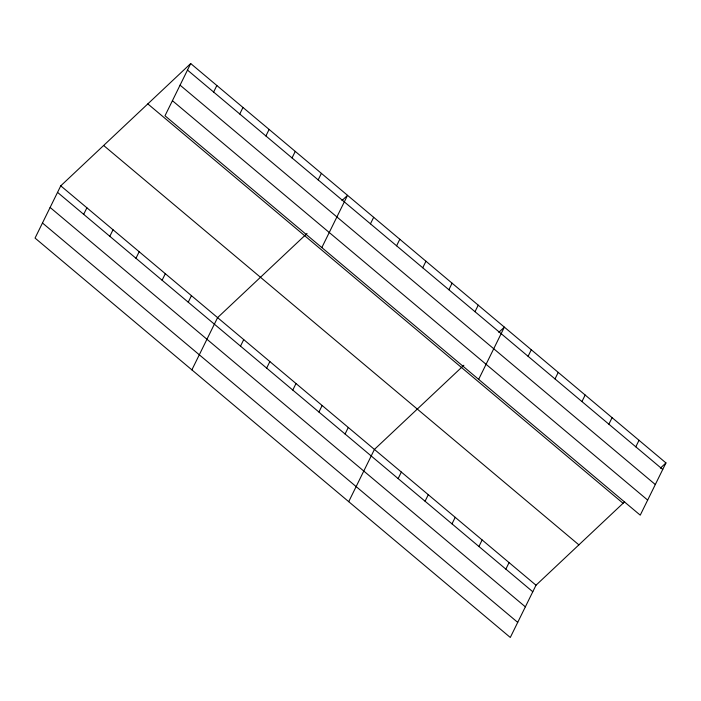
<?xml version="1.0" encoding="UTF-8"?>
<svg xmlns="http://www.w3.org/2000/svg" width="701" height="701" viewBox="0 0 701 701"><rect width="100%" height="100%" fill="white"/><g stroke="black" fill="none" stroke-linecap="round" stroke-linejoin="round"><path stroke-width="1.05" d="M190.707 63.537L164.998 115.779L640.241 515.165L665.95 462.923L190.707 63.537L60.759 185.835L35.05 238.077L510.293 637.463L536.002 585.221L624.652 501.785M83.682 214.34L86.898 207.803M109.82 236.307L113.036 229.77M213.63 92.041L216.846 85.496M135.959 258.275L139.175 251.738M239.76 114L242.984 107.463M162.097 280.242L165.313 273.697M265.898 135.968L269.123 129.431M188.236 302.201L191.452 295.664M292.037 157.935L295.261 151.398M191.881 369.874L217.59 317.632L307.038 233.451M318.175 179.903L321.4 173.366M240.513 346.136L243.729 339.599M321.829 247.576L347.538 195.334L341.974 200.565M266.652 368.104L269.867 361.567M370.452 223.838L373.677 217.301M292.79 390.071L296.006 383.535M396.591 245.806L399.815 239.26M318.929 412.039L322.145 405.502M422.729 267.764L425.954 261.228M345.067 434.007L348.283 427.461M448.868 289.732L452.092 283.195M348.712 501.679L374.422 449.429L463.869 365.247M475.006 311.7L478.231 305.163M398.133 478.599L401.349 472.062M478.66 379.372L504.37 327.13L498.805 332.362M425.06 501.233L428.285 494.696M528.081 356.301L531.297 349.764M451.996 523.866L455.212 517.329M555.008 378.934L558.224 372.389M478.923 546.5L482.139 539.954M581.944 401.559L585.16 395.022M505.859 569.133L509.075 562.588M608.871 424.193L612.087 417.656M635.798 446.826L639.023 440.289M660.395 468.154L665.95 462.923M187.491 70.074L662.734 469.46M180.069 85.154L655.312 484.54M172.42 100.699L647.663 500.085M147.823 103.897L623.066 503.283M103.643 145.475L578.886 544.861M60.759 185.835L536.002 585.221M57.543 192.372L532.786 591.758M50.121 207.461L525.364 606.847M42.472 222.997L517.715 622.383"/></g></svg>
